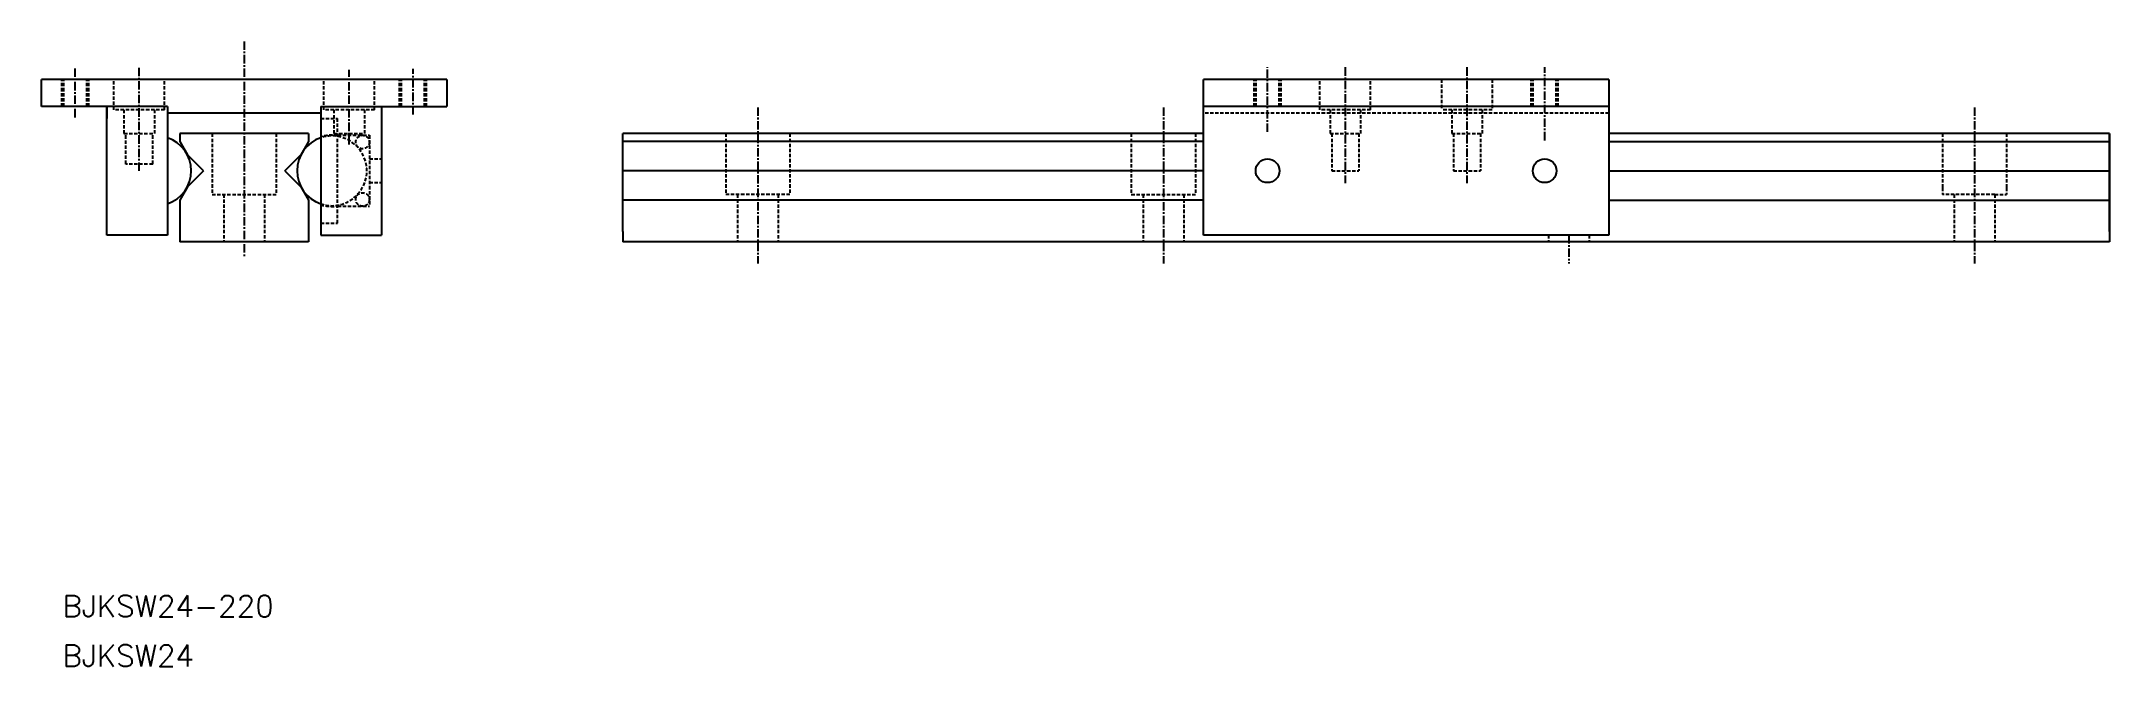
# Model space of a CAD drawing. Extents: x 65 to 371, y 85 to 178.
import ezdxf

# ---------------------------------------------------------------- set-up
doc = ezdxf.new("R2010")
doc.units = 0
doc.linetypes.add('CENTER', pattern=[2, 1.25, -0.25, 0.25, -0.25])
doc.linetypes.add('DASHED', pattern=[0.75, 0.5, -0.25])
doc.layers.get('0').update_dxf_attribs({"linetype": 'CONTINUOUS'})
doc.layers.add('CENTER', color=1, linetype='CENTER')
doc.styles.get("Standard").update_dxf_attribs({"font": 'txt.shx', "bigfont": 'bigfont.shx'})

msp = doc.modelspace()

# ---------------------------------------------------------------- linework, layer by layer
at = {"color": 7, "linetype": 'CONTINUOUS'}
for p, q in [((65.1, 168.29), (65.1, 172.29)), ((125.1, 172.29), (65.1, 172.29)), ((125.1, 172.29), (125.1, 168.29)), ((237.01, 149.29), (237.01, 172.29)), ((297.01, 172.29), (237.01, 172.29)), ((297.01, 172.29), (297.01, 149.29)), ((83.77, 168.29), (65.1, 168.29)), ((74.77, 166.54), (74.77, 168.29)), ((74.77, 168.29), (74.77, 166.54)), ((74.77, 149.29), (74.77, 168.29)), ((83.77, 168.29), (83.77, 149.29)), ((106.43, 167.29), (83.77, 167.29)), ((106.43, 168.29), (106.43, 149.29)), ((106.43, 168.29), (125.1, 168.29)), ((115.43, 168.29), (115.43, 149.29)), ((297.01, 168.29), (237.01, 168.29)), ((85.6, 164.29), (85.6, 163.12)), ((104.6, 164.29), (85.6, 164.29)), ((85.6, 163.12), (86.73, 161.16)), ((104.6, 163.12), (103.46, 161.16)), ((104.6, 164.29), (104.6, 163.12)), ((104.6, 164.29), (104.6, 163.12)), ((151.1, 149.79), (151.1, 164.29)), ((237.01, 164.29), (151.1, 164.29)), ((151.1, 149.79), (151.1, 164.29)), ((237.01, 163.12), (151.1, 163.12)), ((371.1, 164.29), (297.01, 164.29)), ((297.01, 163.12), (371.1, 163.12)), ((371.1, 164.29), (371.1, 148.29)), ((371.1, 149.79), (371.1, 164.29)), ((89.1, 158.79), (86.73, 161.16)), ((101.1, 158.79), (103.46, 161.16)), ((86.73, 156.42), (85.6, 154.46)), ((89.1, 158.79), (86.73, 156.42)), ((101.1, 158.79), (103.46, 156.42)), ((103.46, 156.42), (104.6, 154.46)), ((237.01, 158.79), (151.1, 158.79)), ((297.01, 158.79), (371.1, 158.79)), ((85.6, 154.46), (85.6, 148.29)), ((104.6, 154.46), (104.6, 148.29)), ((237.01, 154.46), (151.1, 154.46)), ((297.01, 154.46), (371.1, 154.46)), ((83.77, 149.29), (74.77, 149.29)), ((104.6, 148.29), (85.6, 148.29)), ((106.43, 149.29), (112.97, 149.29)), ((112.97, 149.29), (115.43, 149.29)), ((151.1, 149.79), (151.1, 148.29)), ((371.1, 148.29), (151.1, 148.29)), ((297.01, 149.29), (237.01, 149.29))]:
    msp.add_line(p, q, dxfattribs=at)
at = {"color": 3, "linetype": 'DASHED'}
for p, q in [((68.1, 168.29), (68.1, 172.29)), ((68.4, 168.29), (68.4, 172.29)), ((71.8, 168.29), (71.8, 172.29)), ((72.1, 168.29), (72.1, 172.29)), ((75.82, 167.79), (75.82, 172.29)), ((83.32, 167.79), (83.32, 172.29)), ((106.88, 167.79), (106.88, 172.29)), ((114.38, 167.79), (114.38, 172.29)), ((118.1, 168.29), (118.1, 172.29)), ((118.4, 168.29), (118.4, 172.29)), ((121.8, 168.29), (121.8, 172.29)), ((122.1, 168.29), (122.1, 172.29)), ((244.51, 168.29), (244.51, 172.29)), ((244.81, 168.29), (244.81, 172.29)), ((248.21, 168.29), (248.21, 172.29)), ((248.51, 168.29), (248.51, 172.29)), ((254.26, 167.79), (254.26, 172.29)), ((261.76, 167.79), (261.76, 172.29)), ((272.26, 172.29), (272.26, 167.79)), ((279.76, 172.29), (279.76, 167.79)), ((285.51, 168.29), (285.51, 172.29)), ((285.81, 168.29), (285.81, 172.29)), ((289.21, 168.29), (289.21, 172.29)), ((289.51, 168.29), (289.51, 172.29)), ((83.32, 167.79), (75.82, 167.79)), ((77.32, 167.79), (77.32, 164.29)), ((81.82, 167.79), (81.82, 164.29)), ((106.43, 166.54), (108.93, 166.54)), ((114.38, 167.79), (106.88, 167.79)), ((108.38, 167.79), (108.38, 164.29)), ((108.93, 151.04), (108.93, 166.54)), ((112.88, 167.79), (112.88, 164.29)), ((297.01, 167.29), (237.01, 167.29)), ((261.76, 167.79), (254.26, 167.79)), ((255.76, 167.79), (255.76, 164.29)), ((260.26, 167.79), (260.26, 164.29)), ((279.76, 167.79), (272.26, 167.79)), ((273.76, 167.79), (273.76, 164.29)), ((278.26, 167.79), (278.26, 164.29)), ((77.32, 164.29), (81.82, 164.29)), ((77.57, 159.79), (77.57, 164.29)), ((81.57, 159.79), (81.57, 164.29)), ((90.35, 164.29), (90.35, 155.29)), ((99.85, 164.29), (99.85, 155.29)), ((108.38, 164.29), (112.88, 164.29)), ((108.93, 164.04), (113.63, 164.04)), ((113.63, 164.04), (113.63, 153.54)), ((166.35, 164.29), (166.35, 155.29)), ((175.85, 164.29), (175.85, 155.29)), ((226.35, 164.29), (226.35, 155.29)), ((235.85, 164.29), (235.85, 155.29)), ((255.76, 164.29), (260.26, 164.29)), ((256.01, 164.29), (256.01, 158.79)), ((260.01, 164.29), (260.01, 158.79)), ((273.76, 164.29), (278.26, 164.29)), ((274.01, 164.29), (274.01, 158.79)), ((278.01, 164.29), (278.01, 158.79)), ((346.35, 164.29), (346.35, 156.29)), ((355.85, 164.29), (355.85, 156.29)), ((81.57, 159.79), (77.57, 159.79)), ((113.63, 160.54), (115.43, 160.54)), ((113.63, 157.04), (115.43, 157.04)), ((256.01, 158.79), (260.01, 158.79)), ((274.01, 158.79), (278.01, 158.79)), ((346.35, 156.29), (346.35, 155.29)), ((355.85, 156.29), (355.85, 155.29)), ((90.35, 155.29), (99.85, 155.29)), ((92.1, 155.29), (92.1, 148.29)), ((98.1, 155.29), (98.1, 148.29)), ((108.93, 153.54), (113.63, 153.54)), ((175.85, 155.29), (166.35, 155.29)), ((168.1, 155.29), (168.1, 148.29)), ((174.1, 155.29), (174.1, 148.29)), ((226.35, 155.29), (235.85, 155.29)), ((228.1, 155.29), (228.1, 148.29)), ((234.1, 155.29), (234.1, 148.29)), ((348.1, 155.29), (346.35, 155.29)), ((354.1, 155.29), (348.1, 155.29)), ((348.1, 155.29), (348.1, 148.29)), ((354.1, 155.29), (355.85, 155.29)), ((354.1, 155.29), (354.1, 148.29)), ((106.43, 151.04), (108.93, 151.04)), ((288.1, 149.29), (288.1, 148.29)), ((294.1, 149.29), (294.1, 148.29))]:
    msp.add_line(p, q, dxfattribs=at)
for centre in [(112.62, 163.04), (112.62, 154.54)]:
    msp.add_circle(centre, 1, dxfattribs=at)
at = {"color": 7, "linetype": 'CONTINUOUS'}
for centre in [(246.51, 158.79), (287.51, 158.79)]:
    msp.add_circle(centre, 1.75, dxfattribs=at)
for centre, start, end in [((82.11, 158.79), 288.7611, 71.2389), ((82.11, 158.79), 288.7611, 71.2389), ((108.08, 158.79), 108.7611, 251.2389)]:
    msp.add_arc(centre, 5.16, start, end, dxfattribs=at)
at = {"color": 3, "linetype": 'DASHED'}
for centre, radius, start, end in [((108.28, 156.33), 7.73, 85.2404, 103.9074), ((108.08, 158.79), 5.16, 251.2389, 108.7611), ((108.28, 161.25), 7.73, 256.0926, 274.7596)]:
    msp.add_arc(centre, radius, start, end, dxfattribs=at)
at = {"layer": 'CENTER', "color": 1, "linetype": 'CENTER'}
for p, q in [((95.1, 177.93), (95.1, 145.95)), ((70.1, 166.68), (70.1, 174.01)), ((79.57, 158.79), (79.57, 174.17)), ((110.63, 162.67), (110.63, 173.74)), ((120.1, 167.11), (120.1, 173.86)), ((246.51, 164.53), (246.51, 174.1)), ((258.01, 174.1), (258.01, 156.98)), ((276.01, 174.1), (276.01, 156.98)), ((287.51, 163.29), (287.51, 174.1)), ((171.1, 168.15), (171.1, 145.1)), ((231.1, 168.15), (231.1, 145.1)), ((351.1, 168.15), (351.1, 145.1)), ((291.1, 149.29), (291.1, 145.1))]:
    msp.add_line(p, q, dxfattribs=at)

# ---------------------------------------------------------------- texts
at = {"color": 7, "linetype": 'CONTINUOUS'}
for s, p in [('BJKSW24-220', (68.21, 92.79)), ('BJKSW24', (68.21, 85.45))]:
    msp.add_text(s, height=3.2, dxfattribs=at).set_placement(p)

doc.saveas('drawing.dxf')
